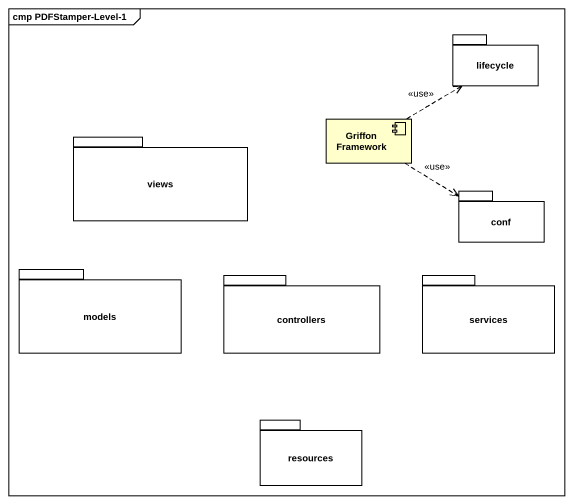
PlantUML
@startuml
mainframe cmp PDFStamper-Level-1
package lifecycle {
}
package views {
}
component "Griffon Framework" as Griffon_Framework
package conf {
}
package models {
}
package controllers {
}
package services {
}
package resources {
}
Griffon_Framework .up.> lifecycle : <<use>>
Griffon_Framework .right.> conf : <<use>>
@enduml
